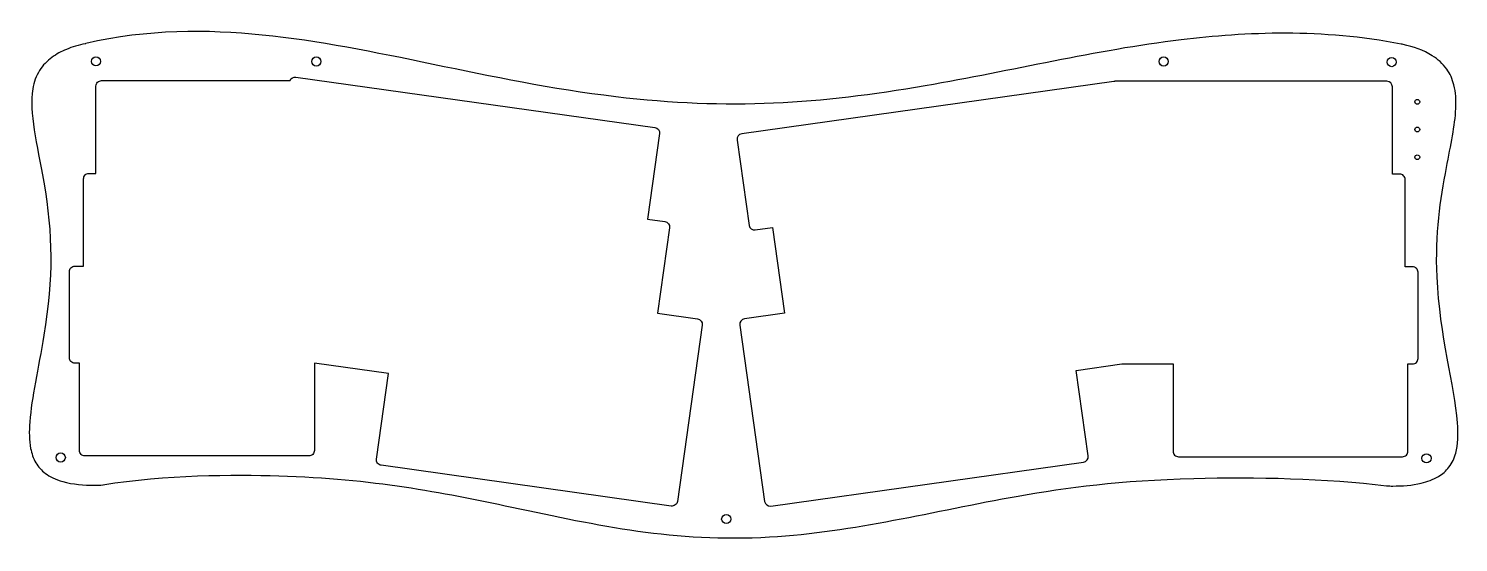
# Model space of a CAD drawing. Header units: millimetres. Extents: x 121 to 417, y 0 to 107.
import ezdxf

# ---------------------------------------------------------------- set-up
doc = ezdxf.new("R2010")
doc.units = ezdxf.units.MM
doc.layers.get('0').update_dxf_attribs({"linetype": 'CONTINUOUS'})

msp = doc.modelspace()

# ---------------------------------------------------------------- linework, layer by layer
for points in [[(255.41, 8.58, -0.414224), (254.12, 7.61), (193.98, 16.06, -0.41423), (193.01, 17.35), (195.5, 35.08), (180.12, 37.25), (180.12, 19.13, -0.414214), (178.99, 17.99), (132.54, 17.99, -0.414214), (131.4, 19.13), (131.4, 37.23), (130.44, 37.23, -0.414214), (129.31, 38.37), (129.31, 56.24, -0.414214), (130.44, 57.38), (132.26, 57.38), (132.26, 75.49, -0.414214), (133.39, 76.62), (134.83, 76.62), (134.83, 94.73, -0.414214), (135.97, 95.86), (175.08, 95.86, -0.355001), (176.31, 96.6), (250.74, 86.16, -0.414071), (251.7, 84.88), (249.22, 67.12), (252.8, 66.62, -0.414205), (253.77, 65.33), (251.27, 47.59), (259.58, 46.43, -0.414161), (260.55, 45.14)], [(274.79, 7.61), (339.65, 16.73, 0.414199), (340.62, 18.01), (338.12, 35.75), (347.59, 37.08), (358.19, 37.08), (358.19, 18.98, 0.414214), (359.33, 17.84), (405.78, 17.84, 0.414214), (406.91, 18.98), (406.91, 37.08), (407.87, 37.08, 0.414214), (409.01, 38.22), (409.01, 56.09, 0.414214), (407.87, 57.23), (406.35, 57.23), (406.35, 75.33, 0.414214), (405.21, 76.47), (403.68, 76.47), (403.68, 94.57, 0.414208), (402.54, 95.71), (346.16, 95.71, 0.005893), (345.95, 95.69), (268.74, 84.82, 0.414134), (267.78, 83.53), (270.26, 65.83, 0.414199), (271.55, 64.87), (275.14, 65.37), (277.64, 47.6), (269.33, 46.43, 0.414197), (268.36, 45.14), (273.5, 8.58, 0.414204)]]:
    msp.add_lwpolyline(points, format="xyb", close=True)
for centre, radius in [((134.83, 99.84), 0.95), ((180.52, 99.82), 0.95), ((356.25, 99.82), 0.95), ((403.54, 99.7), 0.95), ((408.85, 91.46), 0.5), ((408.85, 85.71), 0.5), ((408.85, 79.96), 0.5), ((127.53, 17.67), 0.95), ((410.76, 17.51), 0.95), ((265.54, 4.91), 0.95)]:
    msp.add_circle(centre, radius)
for centre, radius, start, end in [((129.65, 116.73), 13.54, 282.5097, 283.1797), ((402.89, 90.16), 13.53, 77.1266, 78.8313), ((134.78, 21.38), 9.47, 268.5513, 279.2106), ((403.61, 21.23), 9.47, 263.17, 270.9828)]:
    msp.add_arc(centre, radius, start, end)
for points, knots in [([(405.51, 103.43), (389.21, 106.65), (373.24, 105.93), (341.96, 102.14), (324.92, 97.9), (285.04, 91.01), (266.13, 89.68), (216.09, 95.67), (192.61, 102.98), (158, 106.45), (145.52, 106.55), (132.73, 103.55)], [-29.702973, -29.702973, -29.702973, -29.702973, -25.24289, -25.24289, -19.258842, -19.258842, -12.060997, -12.060997, -3.938633, -3.938633, 0, 0, 0, 0]), ([(132.58, 103.52), (131.27, 103.23), (129.95, 102.85), (127.65, 101.9), (126.62, 101.35), (124.68, 99.92), (123.82, 99.04), (122.41, 96.8), (121.97, 95.52), (120.86, 89.21), (122.63, 82.82), (125.89, 63.83), (126, 55.2), (122.91, 36.11), (121.48, 30.02), (120.95, 23.08), (120.96, 21.22), (121.49, 18.52), (121.82, 17.5), (122.88, 15.71), (123.54, 14.98), (125.26, 13.69), (126.42, 13.11), (130.02, 12.1), (132.38, 11.91), (134.54, 11.91)], [-11.888036, -11.888036, -11.888036, -11.888036, -11.297084, -11.297084, -10.790713, -10.790713, -10.238035, -10.238035, -9.629548, -9.629548, -7.423285, -7.423285, -4.402639, -4.402639, -2.684289, -2.684289, -1.983873, -1.983873, -1.539229, -1.539229, -1.11833, -1.11833, -0.647671, -0.647671, 0, 0, 0, 0]), ([(403.77, 11.76), (405.71, 11.76), (407.78, 11.91), (410.91, 12.65), (412.15, 13.08), (414.07, 14.25), (414.8, 14.88), (416.08, 16.53), (416.53, 17.53), (417.3, 20.37), (417.38, 22.47), (416.62, 32.55), (413.5, 42.92), (412.54, 64.16), (413.65, 71.19), (415.79, 82.49), (416.67, 86.55), (416.92, 91.8), (416.82, 93.45), (416.14, 96.16), (415.66, 97.26), (414.15, 99.39), (413.13, 100.29), (410.15, 102.17), (408, 102.89), (405.9, 103.35)], [-8.204527, -8.204527, -8.204527, -8.204527, -7.594381, -7.594381, -7.195375, -7.195375, -6.889407, -6.889407, -6.542858, -6.542858, -5.967686, -5.967686, -4.156647, -4.156647, -2.826722, -2.826722, -1.887579, -1.887579, -1.420276, -1.420276, -1.053382, -1.053382, -0.642461, -0.642461, 0, 0, 0, 0]), ([(136.29, 12.03), (149.24, 14.13), (163.48, 14.17), (192.49, 13.27), (206.21, 10.52), (239.21, 3.55), (254.78, 0.06), (292.18, 2.22), (308.26, 6.54), (336.24, 11.46), (347.23, 12.92), (375.18, 13.7), (390.02, 13.32), (402.48, 11.83)], [-35.689297, -35.689297, -35.689297, -35.689297, -32.297636, -32.297636, -25.050033, -25.050033, -16.192483, -16.192483, -8.286356, -8.286356, -3.764229, -3.764229, 0, 0, 0, 0])]:
    msp.add_open_spline(points, degree=3, knots=knots)

doc.saveas('drawing.dxf')
